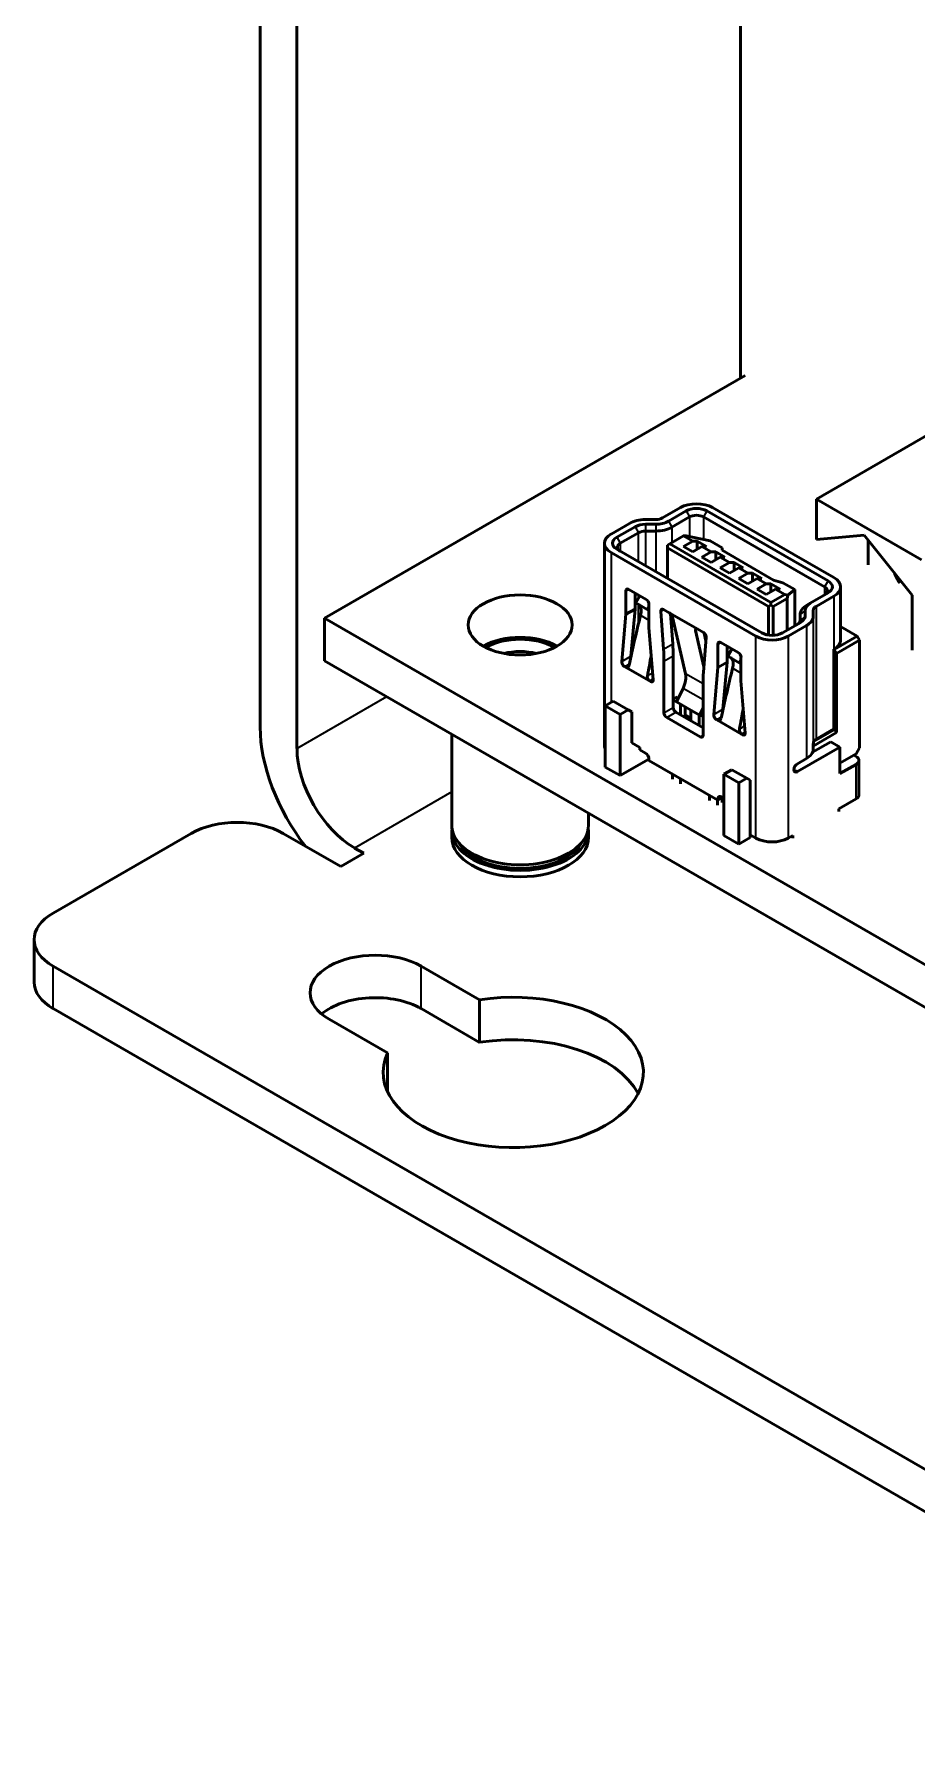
# Model space of a CAD drawing. Header units: millimetres. Extents: x 3100 to 5091, y 868 to 1900.
# Drawn here: x 3923.8 to 3950.9, y 1552.7 to 1605.1 of the extents above; entities that cross this region are included whole.
import ezdxf

# ---------------------------------------------------------------- set-up
doc = ezdxf.new("R2010")
doc.units = ezdxf.units.MM
doc.header["$LTSCALE"] = 1.8
doc.layers.add('외형선(ISO)', color=7, linetype='Continuous', lineweight=50)
doc.layers.add('좁은 외형선(ISO)', color=7, linetype='Continuous', lineweight=35)

msp = doc.modelspace()

# ---------------------------------------------------------------- linework, layer by layer
at = {"layer": '외형선(ISO)'}
for p, q in [((3930.719, 1639.221), (3930.719, 1583.78)), ((3931.85, 1583.127), (3931.85, 1638.567)), ((3945.48, 1630.678), (3945.48, 1594.508)), ((3945.622, 1594.589), (3932.699, 1587.128)), ((3952.552, 1593.528), (3947.814, 1590.793)), ((3943.088, 1590.216), (3943.634, 1590.531)), ((3944.624, 1590.531), (3947.122, 1589.089)), ((3947.814, 1590.793), (3947.814, 1589.551)), ((3951.045, 1588.927), (3947.814, 1590.793)), ((3941.502, 1589.72), (3942.066, 1590.046)), ((3942.557, 1590.164), (3942.878, 1590.165)), ((3942.879, 1590.021), (3942.558, 1590.02)), ((3943.811, 1590.429), (3943.265, 1590.114)), ((3943.917, 1590.245), (3943.371, 1589.93)), ((3948.068, 1588.094), (3944.341, 1590.245)), ((3948.174, 1588.277), (3944.447, 1590.429)), ((3941.297, 1589.435), (3941.297, 1583.229)), ((3942.242, 1589.944), (3941.679, 1589.618)), ((3942.348, 1589.76), (3941.785, 1589.435)), ((3942.88, 1589.812), (3942.559, 1589.811)), ((3943.73, 1589.659), (3943.305, 1589.414)), ((3943.73, 1589.659), (3943.762, 1589.678)), ((3944.012, 1589.496), (3943.73, 1589.659)), ((3943.73, 1589.333), (3944.012, 1589.496)), ((3944.551, 1589.512), (3943.762, 1589.678)), ((3944.154, 1589.496), (3944.012, 1589.496)), ((3944.154, 1589.496), (3944.437, 1589.333)), ((3944.154, 1589.251), (3944.154, 1589.496)), ((3944.919, 1589.299), (3944.551, 1589.512)), ((3947.814, 1589.551), (3949.278, 1589.682)), ((3949.278, 1589.682), (3950.763, 1587.835)), ((3949.405, 1589.524), (3949.405, 1588.772)), ((3945.957, 1586.577), (3941.502, 1589.149)), ((3941.679, 1589.251), (3946.134, 1586.679)), ((3943.305, 1589.414), (3943.235, 1589.373)), ((3943.235, 1589.373), (3943.235, 1589.292)), ((3943.235, 1589.292), (3946.346, 1587.496)), ((3943.235, 1588.353), (3943.235, 1589.292)), ((3943.305, 1589.414), (3946.417, 1587.618)), ((3944.012, 1589.169), (3943.73, 1589.333)), ((3944.295, 1589.333), (3944.012, 1589.169)), ((3944.437, 1589.333), (3944.295, 1589.333)), ((3944.578, 1589.169), (3944.295, 1589.333)), ((3944.295, 1589.006), (3944.578, 1589.169)), ((3944.578, 1588.843), (3944.295, 1589.006)), ((3944.72, 1589.169), (3944.578, 1589.169)), ((3944.861, 1589.006), (3944.578, 1588.843)), ((3944.72, 1589.169), (3945.002, 1589.006)), ((3944.72, 1588.924), (3944.72, 1589.169)), ((3945.002, 1589.006), (3944.861, 1589.006)), ((3945.144, 1588.843), (3944.861, 1589.006)), ((3944.919, 1589.218), (3944.919, 1589.299)), ((3946.5, 1588.305), (3944.919, 1589.218)), ((3947.122, 1589.089), (3947.122, 1589.087)), ((3947.126, 1589.087), (3948.351, 1588.379)), ((3944.861, 1588.679), (3945.144, 1588.843)), ((3945.144, 1588.516), (3944.861, 1588.679)), ((3945.285, 1588.843), (3945.144, 1588.843)), ((3945.427, 1588.679), (3945.144, 1588.516)), ((3945.285, 1588.843), (3945.568, 1588.679)), ((3945.285, 1588.598), (3945.285, 1588.843)), ((3945.568, 1588.679), (3945.427, 1588.679)), ((3945.71, 1588.516), (3945.427, 1588.679)), ((3945.427, 1588.353), (3945.71, 1588.516)), ((3945.851, 1588.516), (3945.71, 1588.516)), ((3945.851, 1588.516), (3946.134, 1588.353)), ((3945.851, 1588.271), (3945.851, 1588.516)), ((3941.962, 1587.969), (3941.962, 1587.251)), ((3942.584, 1587.708), (3942.047, 1588.018)), ((3942.245, 1587.904), (3942.245, 1587.414)), ((3945.71, 1588.19), (3945.427, 1588.353)), ((3945.992, 1588.353), (3945.71, 1588.19)), ((3946.134, 1588.353), (3945.992, 1588.353)), ((3946.275, 1588.19), (3945.992, 1588.353)), ((3945.992, 1588.026), (3946.275, 1588.19)), ((3946.275, 1587.863), (3945.992, 1588.026)), ((3946.417, 1588.19), (3946.275, 1588.19)), ((3946.558, 1588.026), (3946.275, 1587.863)), ((3946.417, 1588.19), (3946.699, 1588.026)), ((3946.417, 1587.945), (3946.417, 1588.19)), ((3946.783, 1588.223), (3946.5, 1588.305)), ((3946.699, 1588.026), (3946.558, 1588.026)), ((3946.841, 1587.863), (3946.558, 1588.026)), ((3947.151, 1588.011), (3946.783, 1588.223)), ((3947.151, 1588.011), (3946.939, 1587.844)), ((3947.151, 1586.899), (3947.151, 1588.011)), ((3947.628, 1587.595), (3948.174, 1587.91)), ((3948.556, 1588.094), (3948.556, 1586.461)), ((3941.962, 1587.251), (3942.245, 1587.414)), ((3942.245, 1587.414), (3942.113, 1585.965)), ((3942.39, 1587.82), (3942.262, 1587.599)), ((3942.262, 1587.599), (3942.616, 1587.395)), ((3942.616, 1587.395), (3942.669, 1587.487)), ((3942.669, 1587.364), (3942.616, 1587.395)), ((3942.669, 1586.842), (3942.669, 1587.561)), ((3943.031, 1587.344), (3943.115, 1586.179)), ((3943.291, 1587.3), (3943.115, 1587.401)), ((3946.417, 1587.536), (3946.346, 1587.496)), ((3946.346, 1586.61), (3946.346, 1587.496)), ((3946.417, 1587.618), (3946.841, 1587.863)), ((3946.417, 1587.618), (3946.417, 1587.536)), ((3946.487, 1587.496), (3946.417, 1587.536)), ((3946.487, 1587.496), (3946.912, 1587.74)), ((3946.487, 1586.604), (3946.487, 1587.496)), ((3946.841, 1587.863), (3946.939, 1587.844)), ((3946.939, 1587.844), (3946.912, 1587.74)), ((3946.912, 1586.761), (3946.912, 1587.74)), ((3947.465, 1587.187), (3947.467, 1587.372)), ((3947.628, 1587.595), (3947.522, 1587.533)), ((3947.717, 1587.371), (3947.715, 1587.186)), ((3948.351, 1587.808), (3947.805, 1587.493)), ((3950.763, 1587.835), (3950.763, 1586.151)), ((3932.699, 1587.128), (3994.924, 1551.202)), ((3932.699, 1585.822), (3932.699, 1587.128)), ((3941.962, 1587.251), (3941.83, 1585.802)), ((3942.801, 1585.241), (3942.669, 1586.842)), ((3943.291, 1587.3), (3944.168, 1586.793)), ((3943.331, 1587.269), (3943.398, 1586.342)), ((3943.396, 1587.164), (3943.789, 1585.422)), ((3946.77, 1586.679), (3947.333, 1587.004)), ((3947.51, 1586.902), (3946.947, 1586.577)), ((3947.315, 1587.065), (3947.317, 1587.25)), ((3948.556, 1586.873), (3949.068, 1586.577)), ((3944.103, 1586.756), (3944.357, 1585.631)), ((3944.344, 1586.692), (3944.168, 1586.793)), ((3944.344, 1585.469), (3944.429, 1586.536)), ((3944.367, 1586.675), (3944.421, 1586.437)), ((3944.79, 1586.336), (3944.79, 1585.618)), ((3945.413, 1586.075), (3944.875, 1586.385)), ((3949.068, 1586.577), (3948.361, 1586.169)), ((3949.139, 1586.454), (3948.432, 1586.046)), ((3949.068, 1586.577), (3949.139, 1586.454)), ((3949.139, 1586.454), (3949.139, 1583.148)), ((3994.924, 1549.896), (3932.699, 1585.822)), ((3943.129, 1585.815), (3943.129, 1584.225)), ((3943.411, 1585.979), (3943.411, 1584.389)), ((3944.79, 1585.618), (3945.073, 1585.781)), ((3945.073, 1585.781), (3944.941, 1584.332)), ((3945.073, 1586.271), (3945.073, 1585.781)), ((3945.091, 1585.966), (3945.218, 1586.187)), ((3945.444, 1585.762), (3945.091, 1585.966)), ((3945.497, 1585.854), (3945.444, 1585.762)), ((3945.497, 1585.209), (3945.497, 1585.928)), ((3948.361, 1586.169), (3948.351, 1586.175)), ((3948.351, 1586.175), (3948.351, 1583.725)), ((3948.361, 1586.169), (3948.432, 1586.046)), ((3948.432, 1586.046), (3948.432, 1583.613)), ((3941.914, 1585.645), (3941.949, 1585.625)), ((3942.682, 1585.202), (3941.949, 1585.625)), ((3944.79, 1585.618), (3944.658, 1584.169)), ((3945.497, 1585.731), (3945.444, 1585.762)), ((3942.682, 1585.202), (3942.717, 1585.182)), ((3943.715, 1584.974), (3943.518, 1584.557)), ((3944.331, 1583.531), (3944.331, 1585.121)), ((3945.63, 1583.608), (3945.497, 1585.209)), ((3941.325, 1584.434), (3941.573, 1584.577)), ((3941.785, 1584.168), (3941.325, 1584.434)), ((3941.325, 1582.556), (3941.325, 1584.434)), ((3942.033, 1584.311), (3941.573, 1584.577)), ((3941.785, 1584.168), (3942.033, 1584.311)), ((3942.033, 1584.311), (3942.139, 1584.25)), ((3942.139, 1583.295), (3942.139, 1584.25)), ((3943.411, 1584.638), (3943.535, 1584.709)), ((3943.641, 1584.485), (3943.411, 1584.617)), ((3943.496, 1584.242), (3944.331, 1583.76)), ((3944.225, 1584.149), (3943.518, 1584.557)), ((3943.578, 1584.685), (3943.535, 1584.709)), ((3943.641, 1584.485), (3943.642, 1584.485)), ((3943.641, 1584.158), (3943.641, 1584.485)), ((3943.783, 1584.138), (3943.783, 1584.404)), ((3943.959, 1583.974), (3943.959, 1584.301)), ((3943.959, 1584.301), (3943.96, 1584.301)), ((3944.207, 1584.158), (3943.959, 1584.301)), ((3944.331, 1584.373), (3944.225, 1584.149)), ((3941.785, 1582.29), (3941.785, 1584.168)), ((3943.213, 1584.078), (3944.246, 1583.482)), ((3943.73, 1584.107), (3943.8, 1584.148)), ((3943.8, 1584.148), (3943.959, 1584.056)), ((3944.207, 1584.158), (3944.208, 1584.159)), ((3944.207, 1583.831), (3944.207, 1584.158)), ((3944.331, 1584.118), (3944.225, 1584.149)), ((3944.295, 1583.78), (3944.331, 1583.801)), ((3944.743, 1584.012), (3944.777, 1583.992)), ((3945.511, 1583.569), (3944.777, 1583.992)), ((3948.375, 1583.711), (3947.73, 1583.338)), ((3948.351, 1583.725), (3947.805, 1583.41)), ((3948.375, 1583.711), (3948.351, 1583.725)), ((3948.375, 1583.711), (3948.432, 1583.613)), ((3936.609, 1583.564), (3936.609, 1580.761)), ((3942.386, 1583.152), (3942.139, 1583.295)), ((3942.386, 1583.086), (3942.386, 1583.152)), ((3945.511, 1583.569), (3945.545, 1583.549)), ((3948.538, 1583.168), (3947.23, 1582.413)), ((3948.255, 1583.331), (3947.694, 1583.008)), ((3947.715, 1583.104), (3947.717, 1583.265)), ((3948.432, 1583.613), (3947.717, 1583.2)), ((3947.717, 1583.265), (3947.717, 1583.2)), ((3947.717, 1583.246), (3947.717, 1583.2)), ((3948.538, 1583.168), (3948.255, 1583.331)), ((3948.538, 1582.352), (3948.538, 1583.168)), ((3942.669, 1582.801), (3941.785, 1582.29)), ((3942.563, 1582.984), (3942.386, 1583.086)), ((3942.669, 1582.76), (3942.669, 1582.801)), ((3942.669, 1582.76), (3944.79, 1581.535)), ((3947.51, 1582.82), (3947.23, 1582.658)), ((3948.962, 1582.923), (3948.538, 1582.678)), ((3949.033, 1582.637), (3948.538, 1582.352)), ((3949.033, 1582.964), (3948.962, 1582.923)), ((3949.033, 1582.882), (3948.962, 1582.923)), ((3949.033, 1582.964), (3949.139, 1583.148)), ((3949.121, 1581.698), (3949.121, 1582.76)), ((3941.785, 1582.29), (3941.325, 1582.556)), ((3943.394, 1582.178), (3943.394, 1582.341)), ((3943.641, 1582.035), (3943.641, 1582.198)), ((3945.215, 1582.474), (3944.967, 1582.331)), ((3944.967, 1582.331), (3944.967, 1580.453)), ((3944.967, 1582.331), (3945.427, 1582.066)), ((3945.215, 1582.474), (3945.674, 1582.209)), ((3945.674, 1582.209), (3945.427, 1582.066)), ((3945.78, 1582.147), (3945.674, 1582.209)), ((3945.78, 1580.474), (3945.78, 1582.147)), ((3944.525, 1581.525), (3944.525, 1581.688)), ((3944.79, 1581.535), (3944.932, 1581.617)), ((3944.967, 1581.596), (3944.896, 1581.637)), ((3944.914, 1581.607), (3944.914, 1581.464)), ((3945.427, 1582.066), (3945.427, 1580.188)), ((3940.809, 1581.139), (3940.809, 1580.761)), ((3944.773, 1581.382), (3944.773, 1581.545)), ((3944.79, 1581.576), (3944.79, 1581.535)), ((3949.033, 1581.576), (3948.503, 1581.27)), ((3948.503, 1581.188), (3948.503, 1581.27)), ((3936.609, 1580.59), (3936.609, 1580.392)), ((3940.809, 1580.59), (3940.809, 1580.392)), ((3928.598, 1580.514), (3924.355, 1578.065)), ((3933.194, 1579.494), (3931.426, 1580.514)), ((3933.901, 1579.902), (3933.618, 1580.065)), ((3944.967, 1580.453), (3945.427, 1580.188)), ((3945.427, 1580.188), (3945.78, 1580.392)), ((3945.957, 1580.372), (3945.78, 1580.474)), ((3945.78, 1580.392), (3945.78, 1580.474)), ((3946.947, 1580.372), (3947.088, 1580.453)), ((3947.088, 1580.453), (3947.088, 1580.372)), ((3933.901, 1579.902), (3933.194, 1579.494)), ((3923.769, 1575.942), (3923.769, 1577.248)), ((3924.355, 1576.432), (3987.712, 1539.853)), ((3935.669, 1576.432), (3937.462, 1575.397)), ((3937.462, 1574.09), (3937.462, 1575.397)), ((3987.712, 1538.547), (3924.355, 1575.126)), ((3934.633, 1573.764), (3932.84, 1574.799)), ((3937.462, 1574.09), (3935.669, 1575.126)), ((3934.633, 1572.568), (3934.633, 1573.764))]:
    msp.add_line(p, q, dxfattribs=at)
for centre, major_axis, ratio, start_param, end_param in [((3944.129, 1590.245), (0.7, 0), 0.57735, 0.785398, 2.356194), ((3944.129, 1590.245), (-0.45, 0), 0.57735, 3.926991, 5.497787), ((3942.561, 1589.76), (0.7, 0), 0.57735, 1.575627, 2.356194), ((3942.561, 1589.76), (-0.45, 0), 0.57735, 4.71722, 5.497787), ((3942.876, 1590.338), (0.3, 0), 0.57735, 4.71722, 5.497787), ((3942.876, 1590.338), (-0.55, 0), 0.57735, 1.575627, 2.356194), ((3944.129, 1590.123), (-0.3, 0), 0.57735, 3.926991, 5.497787), ((3941.997, 1589.435), (-0.7, 0), 0.57735, 5.497787, 7.068583), ((3941.997, 1589.435), (-0.45, 0), 0.57735, 5.497787, 7.068583), ((3941.997, 1589.312), (-0.3, 0), 0.57735, 5.497787, 7.068583), ((3942.561, 1589.637), (-0.3, 0), 0.57735, 4.71722, 5.497787), ((3942.876, 1590.216), (-0.7, 0), 0.57735, 1.575627, 2.356194), ((3950.869, 1588.621), (-0.55, 0.953), 0.57735, 1.348405, 1.668525), ((3942.047, 1587.92), (-0.06, 0.104), 0.57735, 5.497787, 7.068583), ((3947.856, 1587.971), (0.3, 0), 0.57735, 5.497787, 7.068583), ((3947.856, 1588.094), (0.45, 0), 0.57735, 5.497787, 7.068583), ((3947.856, 1588.094), (0.7, 0), 0.57735, 5.497787, 7.068583), ((3942.584, 1587.61), (0.06, -0.104), 0.57735, 0.785398, 2.356194), ((3943.115, 1587.303), (-0.06, 0.104), 0.57735, 5.497787, 7.15585), ((3948.017, 1587.248), (-0.7, 0), 0.57735, 5.497787, 6.278354), ((3948.017, 1587.37), (-0.55, 0), 0.57735, 5.497787, 6.278354), ((3948.017, 1587.37), (-0.3, 0), 0.57735, 5.497787, 6.278354), ((3943.311, 1587.213), (-0.077, 0.0938), 0.434657, 3.855523, 5.425773), ((3944.188, 1586.707), (-0.077, 0.0938), 0.434324, 5.426453, 6.996702), ((3947.015, 1587.065), (0.3, 0), 0.57735, 5.497787, 6.278354), ((3947.015, 1587.188), (0.45, 0), 0.57735, 5.497787, 6.278354), ((3947.015, 1587.188), (0.7, 0), 0.57735, 5.497787, 6.278354), ((3938.709, 1585.618), (-1.6, 0), 0.57735, 3.926991, 5.497787), ((3938.709, 1585.618), (1.5, 0), 0.57735, 0.787484, 2.354109), ((3939.876, 1588.02), (-2.5, 4.33), 0.57735, 3.926991, 4.014257), ((3944.344, 1586.594), (0.06, -0.104), 0.57735, 0.698132, 2.356194), ((3944.875, 1586.287), (-0.06, 0.104), 0.57735, 5.497787, 7.068583), ((3946.452, 1586.863), (-0.7, 0), 0.57735, 0.785398, 2.356194), ((3946.452, 1586.863), (0.45, 0), 0.57735, 3.926991, 5.497787), ((3947.856, 1586.461), (0.7, 0), 0.57735, 5.497787, 6.283185), ((3938.709, 1585.397), (1.23, 0), 0.57735, 1.154502, 1.987091), ((3941.914, 1585.743), (-0.06, 0.104), 0.57735, 0.68573, 2.356194), ((3942.197, 1585.906), (0.06, -0.104), 0.57735, 3.827322, 4.03724), ((3939.593, 1587.857), (-2.5, 4.33), 0.57735, 3.926991, 4.014257), ((3945.413, 1585.977), (0.06, -0.104), 0.57735, 0.785398, 2.356194), ((3941.972, 1585.736), (-0.026, 0.12), 0.698193, 2.573554, 4.130412), ((3942.705, 1585.313), (-0.027, 0.12), 0.697647, 1.01633, 2.573187), ((3943.376, 1585.073), (-0.3, -0.52), 0.57735, 1.710423, 2.583087), ((3947.866, 1583.08), (2.5, -4.33), 0.57735, 3.839724, 3.926991), ((3942.717, 1585.28), (0.06, -0.104), 0.57735, 5.497787, 7.168252), ((3943.213, 1584.176), (-0.06, 0.104), 0.57735, 0.785398, 2.356194), ((3943.496, 1584.34), (0.06, -0.104), 0.57735, 3.926991, 5.497787), ((3945.025, 1584.273), (0.06, -0.104), 0.57735, 3.827322, 4.03724), ((3933.618, 1582.107), (2.05, -3.551), 0.57735, 3.926991, 4.949961), ((3944.743, 1584.11), (-0.06, 0.104), 0.57735, 0.68573, 2.356194), ((3944.8, 1584.103), (-0.026, 0.12), 0.698193, 2.573555, 4.130412), ((3945.533, 1583.68), (-0.027, 0.12), 0.697647, 1.01633, 2.573187), ((3941.997, 1583.229), (-0.7, 0), 0.57735, 0, 0.28506), ((3944.246, 1583.58), (0.06, -0.104), 0.57735, 5.497787, 7.068583), ((3945.545, 1583.647), (0.06, -0.104), 0.57735, 5.497787, 7.168252), ((3948.017, 1583.071), (0.212, -0.367), 0.57735, 3.629414, 3.92216), ((3948.017, 1583.288), (-0.3, 0), 0.57735, 5.497787, 5.985601), ((3933.618, 1582.107), (-1.25, 2.165), 0.57735, 0.785398, 2.356194), ((3942.563, 1582.862), (-0.075, 0.13), 0.57735, 3.926991, 5.497787), ((3947.23, 1582.535), (-0.075, -0.13), 0.57735, 3.926991, 7.068583), ((3947.015, 1583.105), (0.7, 0), 0.57735, 5.497787, 6.278354), ((3948.821, 1582.76), (0.3, 0), 0.57735, 5.497787, 7.068583), ((3944.896, 1581.515), (-0.075, 0.13), 0.57735, 5.497787, 7.068583), ((3948.821, 1581.698), (0.3, 0), 0.57735, 5.497787, 6.283185), ((3930.012, 1579.698), (2, 0), 0.57735, 0.785398, 2.356194), ((3938.709, 1580.59), (2.1, 0), 0.57735, 3.070823, 6.353955), ((3938.709, 1580.761), (-2.1, 0), 0.57735, 0, 3.141593), ((3938.709, 1580.392), (2.1, 0), 0.57735, 3.141593, 6.283185), ((3938.709, 1580.59), (1.995, 0), 0.57735, 3.434174, 5.990604), ((3946.452, 1580.657), (-0.7, 0), 0.57735, 0.785398, 2.356194), ((3925.769, 1577.248), (-2, 0), 0.57735, 5.497787, 7.068583), ((3934.254, 1575.615), (-2, 0), 0.57735, 3.926991, 7.068583), ((3925.769, 1575.942), (-2, 0), 0.57735, 0, 0.785398), ((3934.254, 1574.309), (-2, 0), 0.57735, 3.926991, 5.681921), ((3938.497, 1573.166), (4, 0), 0.57735, 2.879793, 8.115781), ((3938.497, 1571.86), (4, 0), 0.57735, 0.286757, 1.832596)]:
    msp.add_ellipse(centre, major_axis=major_axis, ratio=ratio, start_param=start_param, end_param=end_param, dxfattribs=at)
msp.add_ellipse((3938.709, 1586.924), major_axis=(1.6, 0), ratio=0.57735, dxfattribs=at)
for points, knots in [([(3942.409, 1587.225), (3942.417, 1587.256), (3942.422, 1587.285), (3942.425, 1587.313), (3942.428, 1587.342), (3942.429, 1587.368), (3942.427, 1587.393), (3942.426, 1587.418), (3942.422, 1587.44), (3942.416, 1587.46), (3942.409, 1587.48), (3942.401, 1587.498), (3942.391, 1587.512), (3942.38, 1587.526), (3942.368, 1587.538), (3942.353, 1587.546)], [0, 0, 0, 0, 0.2, 0.2, 0.2, 0.4, 0.4, 0.4, 0.6, 0.6, 0.6, 0.8, 0.8, 0.8, 1, 1, 1, 1]), ([(3942.056, 1585.686), (3942.112, 1585.944), (3942.17, 1586.202), (3942.287, 1586.715), (3942.348, 1586.97), (3942.409, 1587.225)], [-0.1744202, -0.1744202, -0.1744202, -0.1744202, -0.0872106, -0.0872106, -0.000001, -0.000001, -0.000001, -0.000001]), ([(3945.238, 1585.592), (3945.245, 1585.623), (3945.251, 1585.652), (3945.254, 1585.68), (3945.257, 1585.709), (3945.257, 1585.735), (3945.256, 1585.76), (3945.254, 1585.785), (3945.25, 1585.807), (3945.244, 1585.827), (3945.238, 1585.847), (3945.23, 1585.865), (3945.219, 1585.879), (3945.209, 1585.894), (3945.196, 1585.905), (3945.182, 1585.913)], [0, 0, 0, 0, 0.2, 0.2, 0.2, 0.4, 0.4, 0.4, 0.6, 0.6, 0.6, 0.8, 0.8, 0.8, 1, 1, 1, 1]), ([(3944.885, 1584.053), (3944.941, 1584.311), (3944.998, 1584.569), (3945.116, 1585.082), (3945.176, 1585.337), (3945.238, 1585.592)], [-0.1744202, -0.1744202, -0.1744202, -0.1744202, -0.0872106, -0.0872106, -0.000001, -0.000001, -0.000001, -0.000001])]:
    msp.add_open_spline(points, degree=3, knots=knots, dxfattribs=at)
for points in [[(3942.62, 1585.36), (3942.66, 1585.572), (3942.7, 1585.783), (3942.739, 1585.996)], [(3945.448, 1583.727), (3945.489, 1583.939), (3945.528, 1584.15), (3945.567, 1584.363)]]:
    msp.add_open_spline(points, degree=3, dxfattribs=at)
at = {"layer": '좁은 외형선(ISO)'}
for p, q in [((3942.558, 1590.02), (3942.559, 1589.811)), ((3942.879, 1590.021), (3942.88, 1589.812)), ((3943.265, 1590.114), (3943.371, 1589.93)), ((3943.811, 1590.429), (3943.917, 1590.245)), ((3943.917, 1590.245), (3943.917, 1589.646)), ((3944.447, 1590.429), (3944.341, 1590.245)), ((3944.341, 1590.245), (3944.341, 1589.556)), ((3941.679, 1589.618), (3941.785, 1589.435)), ((3941.785, 1589.435), (3941.785, 1589.19)), ((3942.242, 1589.944), (3942.348, 1589.76)), ((3942.348, 1588.865), (3942.348, 1589.76)), ((3942.559, 1589.811), (3942.559, 1588.743)), ((3942.88, 1589.812), (3942.88, 1588.558)), ((3943.371, 1589.93), (3943.371, 1589.452)), ((3941.502, 1589.149), (3941.502, 1584.536)), ((3941.962, 1587.969), (3942.047, 1588.018)), ((3948.174, 1588.277), (3948.068, 1588.094)), ((3948.068, 1588.094), (3948.068, 1587.849)), ((3942.348, 1587.748), (3942.348, 1587.844)), ((3942.348, 1586.971), (3942.348, 1587.549)), ((3943.031, 1587.344), (3943.123, 1587.397)), ((3947.467, 1587.372), (3947.317, 1587.25)), ((3947.717, 1587.371), (3947.717, 1583.246)), ((3947.805, 1587.493), (3947.805, 1583.41)), ((3948.351, 1587.808), (3948.351, 1586.175)), ((3942.409, 1587.225), (3942.669, 1587.075)), ((3947.465, 1587.187), (3947.315, 1587.065)), ((3947.51, 1586.902), (3947.51, 1582.82)), ((3947.715, 1587.186), (3947.715, 1583.104)), ((3943.115, 1586.179), (3943.398, 1586.342)), ((3944.168, 1586.793), (3944.103, 1586.756)), ((3944.79, 1586.336), (3944.875, 1586.385)), ((3945.957, 1580.372), (3945.957, 1586.577)), ((3946.947, 1586.577), (3946.947, 1580.372)), ((3941.83, 1585.802), (3942.113, 1585.965)), ((3943.129, 1585.815), (3943.411, 1585.979)), ((3941.914, 1585.645), (3942.066, 1585.733)), ((3944.331, 1585.109), (3943.789, 1585.422)), ((3945.497, 1585.442), (3945.238, 1585.592)), ((3942.717, 1585.182), (3942.802, 1585.231)), ((3944.331, 1584.618), (3943.715, 1584.974)), ((3931.85, 1583.127), (3934.608, 1584.719)), ((3943.129, 1584.225), (3943.411, 1584.389)), ((3943.213, 1584.078), (3943.496, 1584.242)), ((3944.658, 1584.169), (3944.941, 1584.332)), ((3944.743, 1584.012), (3944.895, 1584.1)), ((3944.246, 1583.482), (3944.331, 1583.531)), ((3945.545, 1583.549), (3945.63, 1583.598)), ((3949.033, 1581.576), (3949.033, 1582.637)), ((3947.23, 1582.413), (3947.124, 1582.474)), ((3936.609, 1581.792), (3933.618, 1580.065)), ((3944.79, 1581.576), (3944.896, 1581.637)), ((3924.355, 1575.126), (3924.355, 1576.432)), ((3935.669, 1575.126), (3935.669, 1576.432))]:
    msp.add_line(p, q, dxfattribs=at)
for points, knots in [([(3942.056, 1585.687), (3942.04, 1585.678), (3942.024, 1585.668), (3942.008, 1585.659), (3941.988, 1585.648), (3941.969, 1585.637), (3941.949, 1585.625)], [0.5118396, 0.5118396, 0.5118396, 0.5118396, 0.7305056, 0.7305056, 0.7305056, 1, 1, 1, 1]), ([(3942.682, 1585.202), (3942.702, 1585.213), (3942.721, 1585.225), (3942.741, 1585.236), (3942.76, 1585.247), (3942.78, 1585.258), (3942.799, 1585.27)], [0, 0, 0, 0, 0.2695171, 0.2695171, 0.2695171, 0.5328653, 0.5328653, 0.5328653, 0.5328653]), ([(3944.885, 1584.054), (3944.869, 1584.045), (3944.853, 1584.035), (3944.837, 1584.026), (3944.817, 1584.015), (3944.797, 1584.004), (3944.777, 1583.992)], [0.5118396, 0.5118396, 0.5118396, 0.5118396, 0.7304829, 0.7304829, 0.7304829, 1, 1, 1, 1]), ([(3945.511, 1583.569), (3945.53, 1583.58), (3945.55, 1583.592), (3945.57, 1583.603), (3945.589, 1583.614), (3945.608, 1583.625), (3945.627, 1583.637)], [0, 0, 0, 0, 0.2694944, 0.2694944, 0.2694944, 0.5328654, 0.5328654, 0.5328654, 0.5328654])]:
    msp.add_open_spline(points, degree=3, knots=knots, dxfattribs=at)
for points in [[(3942.62, 1585.36), (3942.674, 1585.392), (3942.729, 1585.424), (3942.783, 1585.456)], [(3945.448, 1583.727), (3945.503, 1583.759), (3945.557, 1583.791), (3945.612, 1583.823)]]:
    msp.add_open_spline(points, degree=3, dxfattribs=at)

doc.saveas('drawing.dxf')
